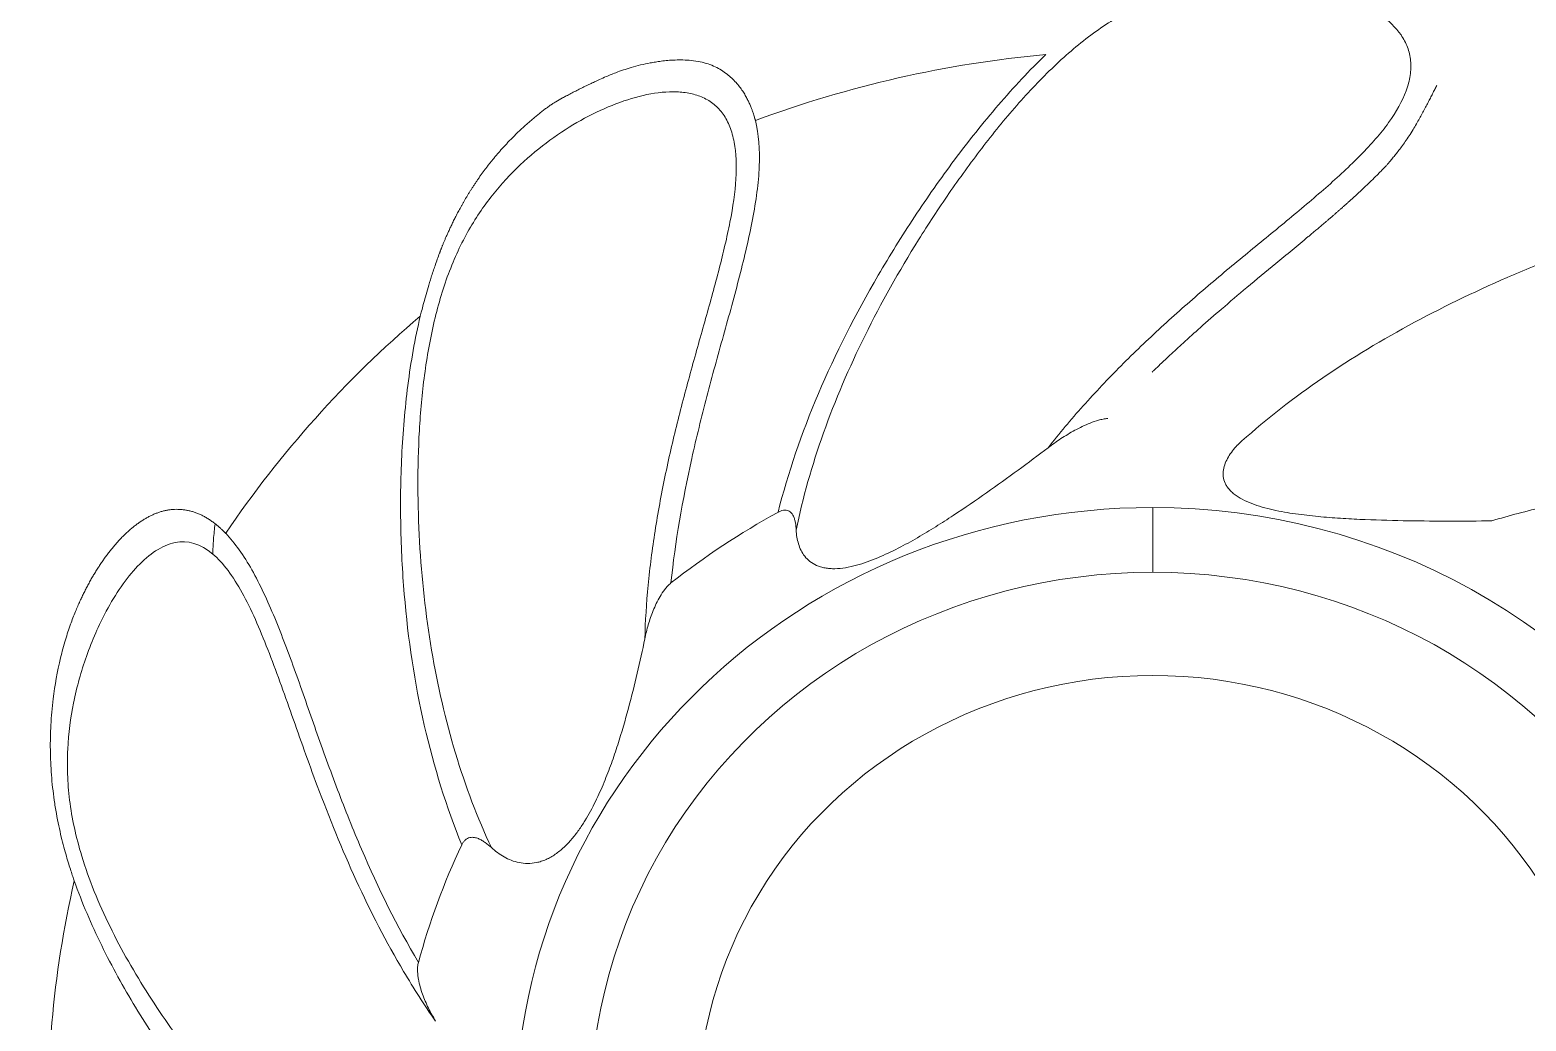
# Model space of a CAD drawing. Header units: millimetres. Extents: x -6909 to -4533, y -2578 to 782.
# Drawn here: x -5875.416 to -5870.484, y -639.507 to -636.238 of the extents above; entities that cross this region are included whole.
import ezdxf

# ---------------------------------------------------------------- set-up
doc = ezdxf.new("R2010")
doc.units = ezdxf.units.MM

msp = doc.modelspace()

# ---------------------------------------------------------------- linework, layer by layer
at = {"linetype": 'Continuous', "lineweight": 18, "extrusion": (0, 0, -1)}
for centre, major_axis, start_param, end_param in [((-5871.7168, -639.7997), (3.639, 0), 4.344784, 4.61591), ((-5871.7168, -639.7997), (3.6389, 0), 3.716527, 3.987578), ((-5871.7149, -639.8084), (-1.5, 0), 4.712389, 7.853982), ((-5871.7149, -639.8084), (-1.5, 0), 1.570796, 4.712389), ((-5871.7168, -639.7997), (3.639, 0), 3.088095, 3.359272)]:
    msp.add_ellipse(centre, major_axis=major_axis, ratio=0.960893, start_param=start_param, end_param=end_param, dxfattribs=at)
at = {"linetype": 'Continuous', "lineweight": 13, "extrusion": (0, 0, -1)}
for centre, major_axis, start_param, end_param in [((-5871.7149, -639.832), (2.101, 0), 1.570796, 4.712342), ((-5871.7149, -639.832), (2.101, 0), 4.712342, 7.853982), ((-5871.7149, -639.8084), (1.8542, 0), 1.570796, 4.712389), ((-5871.7149, -639.8084), (1.8542, 0), 4.712389, 7.853982)]:
    msp.add_ellipse(centre, major_axis=major_axis, ratio=0.960893, start_param=start_param, end_param=end_param, dxfattribs=at)
at = {"linetype": 'Continuous', "lineweight": 13}
for points, knots in [([(-5927.8039, -636.4412), (-5927.8776, -634.3374), (-5928.0503, -628.6291), (-5928.2467, -617.4569), (-5928.2179, -606.6304), (-5928.048, -597.5948), (-5927.9082, -592.3767), (-5927.7562, -587.9978), (-5927.6186, -584.5031), (-5927.5102, -582.3186), (-5927.396, -580.5726), (-5927.2873, -579.2644), (-5927.148, -577.9593), (-5926.9707, -576.6588), (-5926.7455, -575.364), (-5926.4619, -574.0797), (-5926.1121, -572.8115), (-5925.5471, -571.1478), (-5924.6304, -569.1413), (-5922.2366, -565.4109), (-5918.7944, -562.4392), (-5914.9252, -560.1435), (-5912.4485, -558.9099), (-5910.3313, -558.0132), (-5908.6072, -557.3599), (-5907.3028, -556.9003), (-5905.9877, -556.4694), (-5904.6632, -556.0657), (-5903.3308, -555.6871), (-5901.5452, -555.2135), (-5899.2976, -554.678), (-5896.58, -554.1179), (-5892.9363, -553.47), (-5888.3525, -552.8305), (-5882.8207, -552.3027), (-5877.2717, -551.9919), (-5871.7142, -551.8932), (-5866.1567, -551.9921), (-5860.6076, -552.3024), (-5855.0759, -552.8311), (-5850.4919, -553.4704), (-5846.8481, -554.1179), (-5844.1307, -554.6787), (-5841.8831, -555.2144), (-5840.0975, -555.6878), (-5838.7649, -556.0658), (-5837.4401, -556.4688), (-5836.1248, -556.8994), (-5834.8205, -557.359), (-5833.0967, -558.013), (-5830.9804, -558.9121), (-5828.5029, -560.144), (-5824.6335, -562.4396), (-5821.192, -565.4115), (-5818.7976, -569.1421), (-5817.881, -571.1487), (-5817.3167, -572.8127), (-5816.9669, -574.0808), (-5816.6831, -575.365), (-5816.4577, -576.6598), (-5816.2806, -577.9603), (-5816.1417, -579.2655), (-5816.0334, -580.5737), (-5815.9186, -582.3198), (-5815.8126, -584.475), (-5815.7458, -586.1942), (-5815.7127, -587.0391)], [0, 0, 0, 0, 0.031621, 0.085958, 0.167893, 0.194631, 0.221369, 0.248106, 0.261475, 0.274844, 0.281529, 0.288213, 0.294898, 0.301582, 0.308267, 0.314951, 0.321636, 0.32832, 0.341689, 0.355058, 0.39505, 0.408534, 0.422017, 0.435501, 0.442243, 0.448985, 0.455727, 0.462469, 0.469211, 0.475953, 0.489437, 0.50292, 0.516404, 0.543372, 0.57034, 0.597307, 0.624275, 0.651243, 0.67821, 0.705178, 0.732146, 0.74563, 0.759114, 0.772598, 0.77934, 0.786081, 0.792823, 0.799565, 0.806307, 0.813049, 0.826533, 0.840017, 0.853501, 0.893492, 0.906861, 0.920229, 0.926914, 0.933598, 0.940282, 0.946967, 0.953651, 0.960336, 0.96702, 0.973704, 0.987073, 1, 1, 1, 1]), ([(-5871.7145, -647.6637), (-5872.2842, -647.6637), (-5873.4435, -647.5575), (-5875.6769, -646.9222), (-5877.6614, -645.6751), (-5878.9752, -644.1782), (-5879.5886, -643.232), (-5879.9751, -642.4819), (-5880.2844, -641.702), (-5880.4755, -641.0256), (-5880.5877, -640.4839), (-5880.6723, -639.9357), (-5880.7235, -639.1838), (-5880.7112, -638.4697), (-5880.7151, -637.8831), (-5880.7147, -637.5381)], [0, 0, 0, 0, 0.105821, 0.215179, 0.430357, 0.537946, 0.591741, 0.645536, 0.69933, 0.753125, 0.780022, 0.80692, 0.860714, 0.914509, 1, 1, 1, 1]), ([(-5876.7146, -637.6423), (-5876.7148, -637.9886), (-5876.7128, -638.5284), (-5876.719, -639.3748), (-5876.7, -639.711), (-5876.6579, -640.0249), (-5876.6, -640.3379), (-5876.4989, -640.7131), (-5876.3317, -641.1569), (-5876.1204, -641.5803), (-5875.7823, -642.1167), (-5875.0527, -642.966), (-5873.9416, -643.6752), (-5872.6866, -644.0367), (-5872.0352, -644.0972), (-5871.7145, -644.0971)], [0, 0, 0, 0, 0.085491, 0.139286, 0.19308, 0.219978, 0.246875, 0.30067, 0.354464, 0.408259, 0.462054, 0.569643, 0.784821, 0.894179, 1, 1, 1, 1]), ([(-5874.7707, -637.8984), (-5874.7727, -637.8963), (-5874.7769, -637.8921), (-5874.7838, -637.8856), (-5874.7911, -637.879), (-5874.7984, -637.8727), (-5874.8033, -637.8688), (-5874.8056, -637.867)], [0, 0, 0, 0, 0.177206, 0.376592, 0.593478, 0.806939, 1, 1, 1, 1]), ([(-5874.8135, -637.9667), (-5874.8538, -637.9314), (-5874.9197, -637.9151), (-5875.0025, -637.9522), (-5875.0819, -638.0218), (-5875.1613, -638.1381), (-5875.231, -638.2955), (-5875.2744, -638.4491), (-5875.2924, -638.5821), (-5875.2934, -638.6917), (-5875.2867, -638.7782), (-5875.2713, -638.8689), (-5875.2447, -638.97), (-5875.2057, -639.0795), (-5875.1534, -639.196), (-5875.0927, -639.3101), (-5875.0031, -639.4578), (-5874.8791, -639.6328), (-5874.7157, -639.8274), (-5874.5007, -640.045), (-5874.2817, -640.2197), (-5874.1192, -640.3195), (-5874.0671, -640.3487)], [0, 0, 0, 0, 0.076531, 0.117212, 0.157892, 0.239481, 0.304592, 0.362664, 0.414063, 0.439636, 0.465209, 0.491321, 0.517433, 0.549909, 0.582385, 0.615199, 0.648013, 0.712882, 0.777323, 0.841781, 0.949623, 1, 1, 1, 1]), ([(-5874.0791, -639.5067), (-5874.1159, -639.4539), (-5874.2112, -639.3056), (-5874.3452, -639.0451), (-5874.4618, -638.7565), (-5874.5531, -638.4963), (-5874.6182, -638.3134), (-5874.6728, -638.1806), (-5874.7305, -638.062), (-5874.7786, -637.996), (-5874.8135, -637.9667)], [0, 0, 0, 0, 0.104387, 0.282912, 0.461438, 0.595421, 0.729404, 0.797053, 0.864702, 1, 1, 1, 1]), ([(-5871.7145, -644.0971), (-5871.3937, -644.0971), (-5870.7515, -644.0375), (-5869.515, -643.6848), (-5868.4192, -642.9988), (-5867.6893, -642.1717), (-5867.3478, -641.6484), (-5867.1323, -641.2347), (-5866.9595, -640.8008), (-5866.8446, -640.4074), (-5866.7735, -640.0483), (-5866.7331, -639.7426), (-5866.7131, -639.4689), (-5866.7149, -639.0056), (-5866.7144, -638.7358), (-5866.7144, -638.5945)], [0, 0, 0, 0, 0.115471, 0.230941, 0.461882, 0.577353, 0.635088, 0.692824, 0.750559, 0.808294, 0.846971, 0.885647, 0.923765, 0.961882, 1, 1, 1, 1]), ([(-5862.7145, -638.6132), (-5862.7147, -638.7543), (-5862.7129, -639.049), (-5862.7197, -639.4333), (-5862.768, -640.0104), (-5862.8513, -640.5529), (-5862.9901, -641.1745), (-5863.2075, -641.8791), (-5863.5279, -642.6397), (-5863.9224, -643.3695), (-5864.542, -644.2892), (-5865.8559, -645.7413), (-5867.8093, -646.9424), (-5870.0061, -647.5594), (-5871.1447, -647.6638), (-5871.7145, -647.6637)], [0, 0, 0, 0, 0.038118, 0.076235, 0.114353, 0.153029, 0.191706, 0.249441, 0.307176, 0.364912, 0.422647, 0.538118, 0.769059, 0.884529, 1, 1, 1, 1])]:
    msp.add_open_spline(points, degree=3, knots=knots, dxfattribs=at)
at = {"linetype": 'Continuous', "lineweight": 18}
for points, knots in [([(-5872.0598, -637.6159), (-5872.0232, -637.5693), (-5871.9847, -637.5233), (-5871.9044, -637.4332), (-5871.8625, -637.3891), (-5871.7763, -637.3026), (-5871.732, -637.2602), (-5871.6418, -637.1774), (-5871.5958, -637.1369), (-5871.5034, -637.0576), (-5871.4569, -637.0187), (-5871.3644, -636.9425), (-5871.3184, -636.9051), (-5871.2291, -636.8313), (-5871.1858, -636.7949), (-5871.1243, -636.7408), (-5871.1044, -636.7229), (-5871.066, -636.687), (-5871.0475, -636.669), (-5870.9947, -636.6153), (-5870.9632, -636.5796), (-5870.9121, -636.5087), (-5870.8923, -636.4735), (-5870.8735, -636.422), (-5870.8691, -636.405), (-5870.8641, -636.372), (-5870.8636, -636.3559), (-5870.8665, -636.3248), (-5870.8701, -636.3098), (-5870.8807, -636.2813), (-5870.8879, -636.2678), (-5870.914, -636.2296), (-5870.9375, -636.2073), (-5870.992, -636.1684), (-5871.0228, -636.1519), (-5871.089, -636.1241), (-5871.1244, -636.1128), (-5871.1978, -636.0947), (-5871.2741, -636.0813), (-5871.3541, -636.0772), (-5871.4355, -636.0782), (-5871.477, -636.0813), (-5871.5611, -636.0935), (-5871.6037, -636.1028), (-5871.6903, -636.1291), (-5871.7342, -636.1462), (-5871.8003, -636.1792), (-5871.8224, -636.1915), (-5871.8666, -636.2186), (-5871.8887, -636.2334), (-5871.9546, -636.2815), (-5871.998, -636.3184), (-5872.0825, -636.3987), (-5872.1236, -636.4422), (-5872.2031, -636.5331), (-5872.2415, -636.5804), (-5872.3159, -636.6775), (-5872.3519, -636.7271), (-5872.4213, -636.8278), (-5872.4548, -636.879), (-5872.5513, -637.0338), (-5872.6105, -637.1392), (-5872.7159, -637.3521), (-5872.7621, -637.4597), (-5872.8385, -637.6745), (-5872.8688, -637.7818), (-5872.8903, -637.8875)], [0, 0, 0, 0, 0.03125, 0.03125, 0.0625, 0.0625, 0.09375, 0.09375, 0.125, 0.125, 0.15625, 0.15625, 0.1875, 0.1875, 0.21875, 0.21875, 0.234375, 0.234375, 0.25, 0.25, 0.28125, 0.28125, 0.3125, 0.3125, 0.328125, 0.328125, 0.34375, 0.34375, 0.359375, 0.359375, 0.375, 0.375, 0.40625, 0.40625, 0.4375, 0.4375, 0.46875, 0.46875, 0.5, 0.53125, 0.53125, 0.5625, 0.5625, 0.59375, 0.59375, 0.625, 0.625, 0.640625, 0.640625, 0.65625, 0.65625, 0.6875, 0.6875, 0.71875, 0.71875, 0.75, 0.75, 0.78125, 0.78125, 0.8125, 0.8125, 0.875, 0.875, 0.9375, 0.9375, 1, 1, 1, 1]), ([(-5874.1294, -637.1821), (-5874.128, -637.1765), (-5874.1247, -637.1638), (-5874.1191, -637.1425), (-5874.1122, -637.1167), (-5874.1036, -637.0866), (-5874.0931, -637.0524), (-5874.0806, -637.0143), (-5874.0709, -636.9872), (-5874.0651, -636.9721), (-5874.0644, -636.97), (-5874.0635, -636.9677), (-5874.0625, -636.9652), (-5874.0614, -636.9624), (-5874.0602, -636.9593), (-5874.0589, -636.9561), (-5874.0575, -636.9526), (-5874.056, -636.9489), (-5874.0544, -636.9449), (-5874.0527, -636.9407), (-5874.0509, -636.9363), (-5874.0489, -636.9317), (-5874.0469, -636.9269), (-5874.0447, -636.9218), (-5874.0424, -636.9165), (-5874.0399, -636.9111), (-5874.0374, -636.9054), (-5874.0347, -636.8995), (-5874.0319, -636.8934), (-5874.029, -636.8871), (-5874.0259, -636.8807), (-5874.0227, -636.874), (-5874.0194, -636.8672), (-5874.0159, -636.8602), (-5874.0122, -636.853), (-5874.0085, -636.8457), (-5874.0045, -636.8382), (-5874.0005, -636.8306), (-5873.9962, -636.8228), (-5873.9918, -636.8149), (-5873.9873, -636.8069), (-5873.9826, -636.7987), (-5873.9777, -636.7905), (-5873.9727, -636.7821), (-5873.9675, -636.7736), (-5873.9621, -636.7651), (-5873.9565, -636.7564), (-5873.9508, -636.7477), (-5873.9449, -636.7389), (-5873.9388, -636.73), (-5873.9326, -636.721), (-5873.9261, -636.712), (-5873.9195, -636.703), (-5873.9127, -636.6939), (-5873.9056, -636.6848), (-5873.8984, -636.6756), (-5873.891, -636.6664), (-5873.8834, -636.6572), (-5873.8756, -636.648), (-5873.8676, -636.6388), (-5873.8595, -636.6296), (-5873.8511, -636.6204), (-5873.8425, -636.6112), (-5873.8337, -636.602), (-5873.8248, -636.5928), (-5873.8156, -636.5837), (-5873.8063, -636.5746), (-5873.7967, -636.5656), (-5873.787, -636.5566), (-5873.7771, -636.5477), (-5873.7669, -636.5389), (-5873.7566, -636.5301), (-5873.7461, -636.5214), (-5873.7354, -636.5128), (-5873.7245, -636.5042), (-5873.7133, -636.4958), (-5873.7051, -636.4897), (-5873.6995, -636.4858), (-5873.6964, -636.4838), (-5873.6925, -636.4813), (-5873.6877, -636.4783), (-5873.677, -636.4719), (-5873.6639, -636.4645), (-5873.6473, -636.4555), (-5873.6329, -636.4479), (-5873.6172, -636.4398), (-5873.6016, -636.4319), (-5873.586, -636.4243), (-5873.5705, -636.4169), (-5873.5568, -636.4106), (-5873.5406, -636.4029), (-5873.5174, -636.3923), (-5873.4807, -636.3773), (-5873.4306, -636.3603), (-5873.3869, -636.3497), (-5873.3537, -636.344), (-5873.3343, -636.3412), (-5873.3126, -636.3388), (-5873.2887, -636.3373), (-5873.2627, -636.337), (-5873.235, -636.3387), (-5873.2071, -636.3429), (-5873.1808, -636.35), (-5873.1573, -636.3594), (-5873.1367, -636.3707), (-5873.1185, -636.3833), (-5873.1026, -636.3969), (-5873.0888, -636.4111), (-5873.0769, -636.4254), (-5873.0667, -636.4397), (-5873.0581, -636.4537), (-5873.0509, -636.467), (-5873.045, -636.4796), (-5873.04, -636.4912), (-5873.036, -636.5017), (-5873.0328, -636.5109), (-5873.0302, -636.5189), (-5873.0281, -636.5255), (-5873.0266, -636.5306), (-5873.0255, -636.5342), (-5873.0248, -636.536), (-5873.0246, -636.5367)], [0, 0, 0, 0, 0.010123, 0.023018, 0.038665, 0.057041, 0.078108, 0.101791, 0.127981, 0.129134, 0.13044, 0.1319, 0.133514, 0.13528, 0.137199, 0.13927, 0.141493, 0.143866, 0.146389, 0.149061, 0.151882, 0.15485, 0.157964, 0.161224, 0.164628, 0.168175, 0.171863, 0.175691, 0.179658, 0.183761, 0.187999, 0.192371, 0.196873, 0.201503, 0.20626, 0.211141, 0.216143, 0.221263, 0.226498, 0.231846, 0.237302, 0.242865, 0.248533, 0.254302, 0.260172, 0.26614, 0.272203, 0.27836, 0.284609, 0.290948, 0.297373, 0.303885, 0.31048, 0.317157, 0.323913, 0.330748, 0.337658, 0.344642, 0.351697, 0.358822, 0.366013, 0.37327, 0.380589, 0.38797, 0.39541, 0.402906, 0.410459, 0.418067, 0.425729, 0.433445, 0.441214, 0.449037, 0.456913, 0.464842, 0.472824, 0.480861, 0.488951, 0.49051, 0.492637, 0.495329, 0.498584, 0.502398, 0.517024, 0.524834, 0.53523, 0.545533, 0.555748, 0.565881, 0.575936, 0.585916, 0.592325, 0.60731, 0.630716, 0.662376, 0.702128, 0.712881, 0.725134, 0.738891, 0.754147, 0.770898, 0.789153, 0.808762, 0.827341, 0.844884, 0.861391, 0.876967, 0.891662, 0.905481, 0.918404, 0.930412, 0.941497, 0.95166, 0.960897, 0.969198, 0.97655, 0.98294, 0.988354, 0.992778, 0.9962, 0.998609, 1, 1, 1, 1]), ([(-5872.95, -637.8289), (-5872.9176, -637.6998), (-5872.8727, -637.5687), (-5872.7614, -637.3066), (-5872.6949, -637.1757), (-5872.5819, -636.9821), (-5872.542, -636.918), (-5872.4582, -636.7911), (-5872.4142, -636.7283), (-5872.3221, -636.6049), (-5872.274, -636.5443), (-5872.1736, -636.4275), (-5872.1213, -636.3712), (-5872.0673, -636.3193)], [0, 0, 0, 0, 0.25, 0.25, 0.5, 0.5, 0.625, 0.625, 0.75, 0.75, 0.875, 0.875, 1, 1, 1, 1]), ([(-5873.3894, -638.2465), (-5873.3877, -638.1879), (-5873.384, -638.1287), (-5873.3726, -638.0099), (-5873.3649, -637.9503), (-5873.3462, -637.831), (-5873.3352, -637.7713), (-5873.3106, -637.6525), (-5873.2969, -637.5934), (-5873.2678, -637.4761), (-5873.2524, -637.4179), (-5873.2207, -637.3028), (-5873.2045, -637.2459), (-5873.1731, -637.1344), (-5873.158, -637.0798), (-5873.1374, -637), (-5873.131, -636.9738), (-5873.119, -636.9221), (-5873.1134, -636.8967), (-5873.0989, -636.8219), (-5873.0919, -636.7742), (-5873.0865, -636.6856), (-5873.0881, -636.6446), (-5873.0984, -636.5904), (-5873.103, -636.5735), (-5873.1151, -636.5426), (-5873.1225, -636.5286), (-5873.1399, -636.5038), (-5873.1499, -636.4931), (-5873.1722, -636.4748), (-5873.1844, -636.4674), (-5873.2106, -636.4555), (-5873.2245, -636.4511), (-5873.2537, -636.4449), (-5873.2689, -636.4431), (-5873.3157, -636.4413), (-5873.3486, -636.4448), (-5873.4157, -636.4585), (-5873.45, -636.4689), (-5873.5188, -636.4952), (-5873.5533, -636.5112), (-5873.6219, -636.5483), (-5873.6559, -636.5694), (-5873.7229, -636.6167), (-5873.7558, -636.643), (-5873.8199, -636.7016), (-5873.8512, -636.7339), (-5873.9104, -636.8057), (-5873.9384, -636.8452), (-5873.9898, -636.933), (-5874.0131, -636.9813), (-5874.0529, -637.0853), (-5874.0696, -637.1409), (-5874.0968, -637.2563), (-5874.1074, -637.3159), (-5874.1234, -637.4367), (-5874.1289, -637.4977), (-5874.136, -637.6203), (-5874.1375, -637.6817), (-5874.1372, -637.804), (-5874.1353, -637.865), (-5874.125, -638.0469), (-5874.1118, -638.1667), (-5874.0725, -638.4003), (-5874.0463, -638.5141), (-5873.9805, -638.7324), (-5873.9409, -638.8368), (-5873.8948, -638.9348)], [0, 0, 0, 0, 0.03125, 0.03125, 0.0625, 0.0625, 0.09375, 0.09375, 0.125, 0.125, 0.15625, 0.15625, 0.1875, 0.1875, 0.21875, 0.21875, 0.234375, 0.234375, 0.25, 0.25, 0.28125, 0.28125, 0.3125, 0.3125, 0.328125, 0.328125, 0.34375, 0.34375, 0.359375, 0.359375, 0.375, 0.375, 0.390625, 0.390625, 0.40625, 0.40625, 0.4375, 0.4375, 0.46875, 0.46875, 0.5, 0.5, 0.53125, 0.53125, 0.5625, 0.5625, 0.59375, 0.59375, 0.625, 0.625, 0.65625, 0.65625, 0.6875, 0.6875, 0.71875, 0.71875, 0.75, 0.75, 0.78125, 0.78125, 0.8125, 0.8125, 0.875, 0.875, 0.9375, 0.9375, 1, 1, 1, 1]), ([(-5870.7787, -636.4213), (-5870.781, -636.4257), (-5870.7855, -636.4348), (-5870.7926, -636.4487), (-5870.7999, -636.4632), (-5870.8076, -636.4782), (-5870.8158, -636.4938), (-5870.8244, -636.51), (-5870.8336, -636.5268), (-5870.8434, -636.5442), (-5870.8543, -636.563), (-5870.8662, -636.5824), (-5870.879, -636.6015), (-5870.8913, -636.619), (-5870.9031, -636.6347), (-5870.914, -636.6487), (-5870.924, -636.661), (-5870.9329, -636.6717), (-5870.9406, -636.6806), (-5870.9471, -636.6878), (-5870.9542, -636.6954), (-5870.9624, -636.7037), (-5870.972, -636.7134), (-5870.9815, -636.723), (-5870.991, -636.7323), (-5871.0004, -636.7414), (-5871.0097, -636.7503), (-5871.0189, -636.7591), (-5871.0279, -636.7676), (-5871.0369, -636.7759), (-5871.0457, -636.7841), (-5871.0544, -636.7921), (-5871.063, -636.7998), (-5871.0714, -636.8074), (-5871.0797, -636.8148), (-5871.0878, -636.822), (-5871.0957, -636.829), (-5871.1035, -636.8359), (-5871.1111, -636.8425), (-5871.1185, -636.849), (-5871.1258, -636.8552), (-5871.1329, -636.8613), (-5871.1397, -636.8672), (-5871.1464, -636.873), (-5871.1529, -636.8785), (-5871.1592, -636.8838), (-5871.1653, -636.889), (-5871.1712, -636.894), (-5871.1769, -636.8988), (-5871.1823, -636.9034), (-5871.1876, -636.9078), (-5871.1927, -636.912), (-5871.1975, -636.9161), (-5871.2362, -636.9483), (-5871.3056, -637.0054), (-5871.4012, -637.0847), (-5871.4842, -637.1551), (-5871.5541, -637.216), (-5871.6108, -637.267), (-5871.6547, -637.3075), (-5871.6862, -637.3371), (-5871.7054, -637.3555), (-5871.7143, -637.364), (-5871.7168, -637.3664)], [0, 0, 0, 0, 0.012135, 0.024658, 0.037607, 0.051016, 0.064918, 0.079342, 0.094313, 0.109854, 0.125986, 0.144834, 0.16244, 0.17873, 0.193637, 0.207101, 0.219072, 0.22951, 0.238381, 0.245661, 0.25133, 0.261703, 0.271923, 0.281989, 0.291897, 0.301645, 0.311231, 0.320652, 0.329905, 0.338988, 0.347899, 0.356634, 0.365193, 0.373571, 0.381768, 0.389781, 0.397608, 0.405248, 0.412697, 0.419955, 0.42702, 0.43389, 0.440564, 0.44704, 0.453316, 0.459392, 0.465266, 0.470936, 0.476402, 0.481663, 0.486717, 0.491564, 0.496202, 0.500632, 0.602571, 0.693819, 0.773595, 0.841532, 0.897442, 0.941243, 0.972922, 0.992499, 1, 1, 1, 1]), ([(-5873.0246, -636.5367), (-5873.0135, -636.582), (-5873.0098, -636.6333), (-5873.0144, -636.7434), (-5873.0226, -636.8023), (-5873.0458, -636.9239), (-5873.0605, -636.9864), (-5873.0935, -637.1144), (-5873.1117, -637.1799), (-5873.1394, -637.2794), (-5873.1486, -637.3128), (-5873.167, -637.3799), (-5873.1941, -637.4811), (-5873.2193, -637.5833), (-5873.2651, -637.7884), (-5873.2893, -637.9262), (-5873.3031, -638.062)], [0, 0, 0, 0, 0.125, 0.125, 0.25, 0.25, 0.375, 0.375, 0.5, 0.5, 0.5625, 0.5625, 0.625, 0.75, 0.75, 1, 1, 1, 1]), ([(-5870.5977, -637.8573), (-5870.5402, -637.8401), (-5870.4817, -637.8245), (-5870.3632, -637.7966), (-5870.2432, -637.7719), (-5870.1219, -637.7528), (-5870.0006, -637.7361), (-5869.94, -637.7289), (-5869.8196, -637.716), (-5869.7599, -637.7104), (-5869.6419, -637.6999), (-5869.5838, -637.695), (-5869.4707, -637.6844), (-5869.4159, -637.6788), (-5869.337, -637.6685), (-5869.3112, -637.6648), (-5869.2611, -637.6565), (-5869.2366, -637.652), (-5869.1658, -637.6369), (-5869.122, -637.6247), (-5869.0446, -637.5939), (-5869.011, -637.5753), (-5868.9704, -637.5424), (-5868.9585, -637.5306), (-5868.9384, -637.5054), (-5868.9302, -637.492), (-5868.9176, -637.4639), (-5868.9133, -637.4492), (-5868.9084, -637.4189), (-5868.9077, -637.4034), (-5868.9107, -637.3561), (-5868.9192, -637.3238), (-5868.9449, -637.26), (-5868.9619, -637.2286), (-5869.002, -637.1676), (-5869.025, -637.1381), (-5869.075, -637.0815), (-5869.1294, -637.0273), (-5869.1907, -636.9791), (-5869.2554, -636.9345), (-5869.2895, -636.914), (-5869.3615, -636.8775), (-5869.3994, -636.8616), (-5869.4802, -636.8356), (-5869.523, -636.8257), (-5869.5914, -636.8167), (-5869.6149, -636.8147), (-5869.6634, -636.8128), (-5869.6884, -636.8129), (-5869.7651, -636.8164), (-5869.8185, -636.823), (-5869.9279, -636.8428), (-5869.9838, -636.856), (-5870.0964, -636.8867), (-5870.153, -636.9044), (-5870.2663, -636.9428), (-5870.3229, -636.9635), (-5870.4355, -637.0073), (-5870.4915, -637.0305), (-5870.6579, -637.1032), (-5870.7668, -637.156), (-5870.9766, -637.2704), (-5871.0774, -637.332), (-5871.2668, -637.4637), (-5871.3554, -637.5338), (-5871.4361, -637.6075)], [0, 0, 0, 0, 0.03125, 0.03125, 0.0625, 0.09375, 0.09375, 0.125, 0.125, 0.15625, 0.15625, 0.1875, 0.1875, 0.21875, 0.21875, 0.234375, 0.234375, 0.25, 0.25, 0.28125, 0.28125, 0.3125, 0.3125, 0.328125, 0.328125, 0.34375, 0.34375, 0.359375, 0.359375, 0.375, 0.375, 0.40625, 0.40625, 0.4375, 0.4375, 0.46875, 0.46875, 0.5, 0.53125, 0.53125, 0.5625, 0.5625, 0.59375, 0.59375, 0.625, 0.625, 0.640625, 0.640625, 0.65625, 0.65625, 0.6875, 0.6875, 0.71875, 0.71875, 0.75, 0.75, 0.78125, 0.78125, 0.8125, 0.8125, 0.875, 0.875, 0.9375, 0.9375, 1, 1, 1, 1]), ([(-5873.9926, -638.9252), (-5874.0432, -638.8018), (-5874.0845, -638.6695), (-5874.1478, -638.3924), (-5874.1697, -638.2475), (-5874.1885, -638.0243), (-5874.1924, -637.949), (-5874.1953, -637.7967), (-5874.1943, -637.7199), (-5874.1868, -637.5653), (-5874.1803, -637.4876), (-5874.1605, -637.3332), (-5874.147, -637.2563), (-5874.1294, -637.1821)], [0, 0, 0, 0, 0.25, 0.25, 0.5, 0.5, 0.625, 0.625, 0.75, 0.75, 0.875, 0.875, 1, 1, 1, 1]), ([(-5871.8633, -637.5198), (-5871.8686, -637.5201), (-5871.8738, -637.5208), (-5871.8839, -637.5228), (-5871.8888, -637.524), (-5871.9033, -637.528), (-5871.9126, -637.5313), (-5871.9394, -637.5419), (-5871.9559, -637.55), (-5871.9877, -637.5672), (-5872.0029, -637.5764), (-5872.0322, -637.5957), (-5872.0462, -637.6056), (-5872.0598, -637.6159)], [0, 0, 0, 0, 0.0625, 0.0625, 0.125, 0.125, 0.25, 0.25, 0.5, 0.5, 0.75, 0.75, 1, 1, 1, 1]), ([(-5872.0598, -637.6159), (-5872.0922, -637.6405), (-5872.1253, -637.6652), (-5872.1927, -637.7148), (-5872.2272, -637.7397), (-5872.2981, -637.7895), (-5872.3345, -637.8145), (-5872.3914, -637.8519), (-5872.4107, -637.8642), (-5872.45, -637.8887), (-5872.47, -637.9008), (-5872.511, -637.9245), (-5872.532, -637.9361), (-5872.5756, -637.9585), (-5872.598, -637.9691), (-5872.6325, -637.9837), (-5872.6443, -637.9883), (-5872.6678, -637.9966), (-5872.6797, -638.0004), (-5872.7035, -638.0069), (-5872.7155, -638.0096), (-5872.7396, -638.0135), (-5872.7513, -638.0147), (-5872.7684, -638.015), (-5872.774, -638.0148), (-5872.7849, -638.0141), (-5872.7901, -638.0134), (-5872.8002, -638.0116), (-5872.805, -638.0105), (-5872.8143, -638.0077), (-5872.8188, -638.0061), (-5872.8314, -638.0006), (-5872.8387, -637.9961), (-5872.8517, -637.9859), (-5872.8574, -637.9802), (-5872.8719, -637.9618), (-5872.8783, -637.9481), (-5872.885, -637.9261), (-5872.8867, -637.9185), (-5872.8892, -637.9032), (-5872.89, -637.8954), (-5872.8903, -637.8875)], [0, 0, 0, 0, 0.125, 0.125, 0.25, 0.25, 0.375, 0.375, 0.4375, 0.4375, 0.5, 0.5, 0.5625, 0.5625, 0.625, 0.625, 0.65625, 0.65625, 0.6875, 0.6875, 0.71875, 0.71875, 0.75, 0.75, 0.765625, 0.765625, 0.78125, 0.78125, 0.796875, 0.796875, 0.8125, 0.8125, 0.84375, 0.84375, 0.875, 0.875, 0.9375, 0.9375, 0.96875, 0.96875, 1, 1, 1, 1]), ([(-5870.5977, -637.8573), (-5870.6426, -637.8578), (-5870.6879, -637.858), (-5870.7793, -637.858), (-5870.8255, -637.8577), (-5870.919, -637.8561), (-5870.9664, -637.855), (-5871.0387, -637.852), (-5871.0629, -637.8507), (-5871.1116, -637.8477), (-5871.136, -637.8459), (-5871.1851, -637.8415), (-5871.2098, -637.8388), (-5871.2595, -637.8321), (-5871.2843, -637.828), (-5871.321, -637.8203), (-5871.3332, -637.8174), (-5871.357, -637.811), (-5871.3686, -637.8074), (-5871.3911, -637.7995), (-5871.4019, -637.795), (-5871.4226, -637.785), (-5871.432, -637.7795), (-5871.4447, -637.7705), (-5871.4487, -637.7674), (-5871.456, -637.7609), (-5871.4594, -637.7576), (-5871.4653, -637.7508), (-5871.468, -637.7473), (-5871.4726, -637.7402), (-5871.4746, -637.7365), (-5871.4795, -637.7255), (-5871.4815, -637.7182), (-5871.4832, -637.7034), (-5871.4829, -637.6959), (-5871.4795, -637.6741), (-5871.4737, -637.6601), (-5871.4618, -637.6398), (-5871.4572, -637.6331), (-5871.4473, -637.6201), (-5871.442, -637.6137), (-5871.4362, -637.6075)], [0, 0, 0, 0, 0.125, 0.125, 0.25, 0.25, 0.375, 0.375, 0.4375, 0.4375, 0.5, 0.5, 0.5625, 0.5625, 0.625, 0.625, 0.65625, 0.65625, 0.6875, 0.6875, 0.71875, 0.71875, 0.75, 0.75, 0.765625, 0.765625, 0.78125, 0.78125, 0.796875, 0.796875, 0.8125, 0.8125, 0.84375, 0.84375, 0.875, 0.875, 0.9375, 0.9375, 0.96875, 0.96875, 1, 1, 1, 1]), ([(-5875.2699, -639.0446), (-5875.2716, -639.0397), (-5875.2755, -639.0286), (-5875.2816, -639.0101), (-5875.2886, -638.9878), (-5875.2964, -638.9618), (-5875.3046, -638.9321), (-5875.3131, -638.8987), (-5875.3215, -638.8617), (-5875.3294, -638.8213), (-5875.3384, -638.7655), (-5875.3461, -638.6955), (-5875.3498, -638.6128), (-5875.348, -638.5292), (-5875.3393, -638.4278), (-5875.3223, -638.3333), (-5875.3002, -638.2517), (-5875.2835, -638.2006), (-5875.2673, -638.1582), (-5875.2542, -638.1281), (-5875.2444, -638.1073), (-5875.2375, -638.0931), (-5875.2304, -638.0792), (-5875.2231, -638.0655), (-5875.2157, -638.0521), (-5875.2081, -638.0389), (-5875.2004, -638.026), (-5875.1925, -638.0134), (-5875.1845, -638.0011), (-5875.1763, -637.989), (-5875.168, -637.9773), (-5875.1596, -637.9659), (-5875.151, -637.9548), (-5875.1422, -637.944), (-5875.1333, -637.9336), (-5875.1243, -637.9235), (-5875.1151, -637.9138), (-5875.1058, -637.9044), (-5875.0964, -637.8954), (-5875.0868, -637.8868), (-5875.077, -637.8786), (-5875.0672, -637.8708), (-5875.0572, -637.8635), (-5875.047, -637.8567), (-5875.0368, -637.8503), (-5875.0264, -637.8445), (-5875.0159, -637.8391), (-5875.0053, -637.8344), (-5874.9945, -637.8303), (-5874.9837, -637.8267), (-5874.9728, -637.8238), (-5874.9618, -637.8216), (-5874.9507, -637.82), (-5874.9395, -637.8192), (-5874.9282, -637.8191), (-5874.9169, -637.8197), (-5874.9056, -637.821), (-5874.8943, -637.823), (-5874.883, -637.8258), (-5874.8717, -637.8294), (-5874.8604, -637.8337), (-5874.8493, -637.8388), (-5874.8382, -637.8446), (-5874.8272, -637.8513), (-5874.8163, -637.8586), (-5874.8092, -637.8642), (-5874.8056, -637.867)], [0, 0, 0, 0, 0.009429, 0.021214, 0.03533, 0.051744, 0.070412, 0.091266, 0.11422, 0.139151, 0.165861, 0.216697, 0.266585, 0.315488, 0.36723, 0.448991, 0.485894, 0.517662, 0.544727, 0.5674, 0.577118, 0.586786, 0.596409, 0.605989, 0.615532, 0.62504, 0.634515, 0.64396, 0.653375, 0.662763, 0.672125, 0.681465, 0.690785, 0.700088, 0.709377, 0.718657, 0.72793, 0.737201, 0.746475, 0.755755, 0.765038, 0.77432, 0.783601, 0.792878, 0.802149, 0.811417, 0.82068, 0.829941, 0.839201, 0.848463, 0.857733, 0.867015, 0.876319, 0.885651, 0.895011, 0.904398, 0.913811, 0.92325, 0.932716, 0.942209, 0.951734, 0.961294, 0.970893, 0.980538, 0.990237, 1, 1, 1, 1]), ([(-5872.9505, -637.8292), (-5872.9477, -637.8276), (-5872.9448, -637.8262), (-5872.9387, -637.8238), (-5872.9356, -637.8229), (-5872.9294, -637.8218), (-5872.9264, -637.8217), (-5872.9209, -637.8222), (-5872.9184, -637.8228), (-5872.914, -637.8246), (-5872.912, -637.8258), (-5872.9086, -637.8284), (-5872.9072, -637.8298), (-5872.9032, -637.8343), (-5872.9012, -637.8377), (-5872.8978, -637.8448), (-5872.8965, -637.8485), (-5872.8943, -637.856), (-5872.8935, -637.8598), (-5872.8914, -637.8714), (-5872.8907, -637.8794), (-5872.8903, -637.8875)], [0, 0, 0, 0, 0.0625, 0.0625, 0.125, 0.125, 0.1875, 0.1875, 0.25, 0.25, 0.3125, 0.3125, 0.375, 0.375, 0.5, 0.5, 0.625, 0.625, 0.75, 0.75, 1, 1, 1, 1]), ([(-5874.7708, -637.8983), (-5874.7398, -637.9305), (-5874.7112, -637.9715), (-5874.6578, -638.0664), (-5874.633, -638.1202), (-5874.5856, -638.2344), (-5874.5631, -638.2946), (-5874.5183, -638.419), (-5874.4961, -638.4832), (-5874.4618, -638.5807), (-5874.4502, -638.6134), (-5874.4264, -638.6789), (-5874.39, -638.7772), (-5874.3509, -638.8752), (-5874.2677, -639.0688), (-5874.2056, -639.1949), (-5874.1357, -639.3132)], [0, 0, 0, 0, 0.125, 0.125, 0.25, 0.25, 0.375, 0.375, 0.5, 0.5, 0.5625, 0.5625, 0.625, 0.75, 0.75, 1, 1, 1, 1]), ([(-5873.303, -638.062), (-5873.3071, -638.0653), (-5873.3108, -638.0688), (-5873.3176, -638.076), (-5873.3207, -638.0797), (-5873.3293, -638.091), (-5873.3344, -638.0988), (-5873.3481, -638.122), (-5873.3553, -638.1375), (-5873.3679, -638.1686), (-5873.3733, -638.1842), (-5873.3824, -638.2154), (-5873.3862, -638.231), (-5873.3894, -638.2465)], [0, 0, 0, 0, 0.0625, 0.0625, 0.125, 0.125, 0.25, 0.25, 0.5, 0.5, 0.75, 0.75, 1, 1, 1, 1]), ([(-5873.3894, -638.2465), (-5873.397, -638.2836), (-5873.4052, -638.3211), (-5873.423, -638.3973), (-5873.4326, -638.4359), (-5873.4538, -638.5145), (-5873.4653, -638.5544), (-5873.4851, -638.6157), (-5873.4921, -638.6362), (-5873.507, -638.6776), (-5873.515, -638.6984), (-5873.5323, -638.7403), (-5873.5416, -638.7613), (-5873.5625, -638.8038), (-5873.5738, -638.825), (-5873.5931, -638.8563), (-5873.5999, -638.8667), (-5873.6142, -638.8869), (-5873.6218, -638.8967), (-5873.6379, -638.9156), (-5873.6465, -638.9248), (-5873.6648, -638.9419), (-5873.6744, -638.9497), (-5873.6893, -638.96), (-5873.6944, -638.9632), (-5873.7047, -638.969), (-5873.7098, -638.9716), (-5873.7201, -638.9762), (-5873.7253, -638.9782), (-5873.7357, -638.9815), (-5873.7409, -638.9829), (-5873.7563, -638.9861), (-5873.7662, -638.9871), (-5873.7855, -638.987), (-5873.795, -638.986), (-5873.8219, -638.9805), (-5873.8381, -638.9739), (-5873.8607, -638.9611), (-5873.868, -638.9563), (-5873.8818, -638.9461), (-5873.8885, -638.9406), (-5873.8949, -638.9348)], [0, 0, 0, 0, 0.125, 0.125, 0.25, 0.25, 0.375, 0.375, 0.4375, 0.4375, 0.5, 0.5, 0.5625, 0.5625, 0.625, 0.625, 0.65625, 0.65625, 0.6875, 0.6875, 0.71875, 0.71875, 0.75, 0.75, 0.765625, 0.765625, 0.78125, 0.78125, 0.796875, 0.796875, 0.8125, 0.8125, 0.84375, 0.84375, 0.875, 0.875, 0.9375, 0.9375, 0.96875, 0.96875, 1, 1, 1, 1]), ([(-5873.9926, -638.9253), (-5873.9912, -638.9225), (-5873.9897, -638.9197), (-5873.986, -638.9144), (-5873.9839, -638.9119), (-5873.9792, -638.9075), (-5873.9767, -638.9057), (-5873.9714, -638.9029), (-5873.9687, -638.902), (-5873.9634, -638.9009), (-5873.9608, -638.9006), (-5873.9559, -638.9006), (-5873.9535, -638.9009), (-5873.9466, -638.902), (-5873.9422, -638.9034), (-5873.9339, -638.9068), (-5873.9299, -638.9088), (-5873.9223, -638.9133), (-5873.9187, -638.9157), (-5873.908, -638.9233), (-5873.9013, -638.9289), (-5873.8948, -638.9348)], [0, 0, 0, 0, 0.0625, 0.0625, 0.125, 0.125, 0.1875, 0.1875, 0.25, 0.25, 0.3125, 0.3125, 0.375, 0.375, 0.5, 0.5, 0.625, 0.625, 0.75, 0.75, 1, 1, 1, 1]), ([(-5874.1658, -640.4002), (-5874.2802, -640.3284), (-5874.3918, -640.2439), (-5874.6054, -640.0532), (-5874.7074, -639.947), (-5874.8508, -639.7745), (-5874.8969, -639.7147), (-5874.9855, -639.5911), (-5875.0279, -639.5271), (-5875.108, -639.3952), (-5875.1456, -639.3272), (-5875.2138, -639.1879), (-5875.2444, -639.1164), (-5875.2699, -639.0446)], [0, 0, 0, 0, 0.25, 0.25, 0.5, 0.5, 0.625, 0.625, 0.75, 0.75, 0.875, 0.875, 1, 1, 1, 1]), ([(-5874.0791, -639.5067), (-5874.0875, -639.4928), (-5874.0954, -639.4785), (-5874.1098, -639.449), (-5874.1163, -639.4338), (-5874.1276, -639.4023), (-5874.1324, -639.3861), (-5874.1362, -639.3645), (-5874.1369, -639.3601), (-5874.1379, -639.3511), (-5874.1383, -639.3465), (-5874.1386, -639.3373), (-5874.1385, -639.3326), (-5874.1377, -639.323), (-5874.137, -639.3182), (-5874.1356, -639.3132)], [0, 0, 0, 0, 0.25, 0.25, 0.5, 0.5, 0.75, 0.75, 0.8125, 0.8125, 0.875, 0.875, 0.9375, 0.9375, 1, 1, 1, 1])]:
    msp.add_open_spline(points, degree=3, knots=knots, dxfattribs=at)
for points in [[(-5872.9505, -637.8292), (-5873.0746, -637.8969), (-5873.1927, -637.9749), (-5873.3031, -638.062)], [(-5874.8135, -637.9667), (-5874.8132, -637.9515), (-5874.8116, -637.9183), (-5874.8079, -637.8836), (-5874.8056, -637.867)], [(-5873.9926, -638.9253), (-5874.0517, -639.0504), (-5874.0996, -639.1803), (-5874.1356, -639.3132)]]:
    msp.add_open_spline(points, degree=3, dxfattribs=at)
at = {"linetype": 'Continuous', "lineweight": 13}
msp.add_open_spline([(-5871.715, -637.8131), (-5871.715, -637.8304), (-5871.715, -637.8704), (-5871.715, -637.9433), (-5871.7149, -637.9983), (-5871.7149, -638.0267)], degree=3, dxfattribs=at)

doc.saveas('drawing.dxf')
